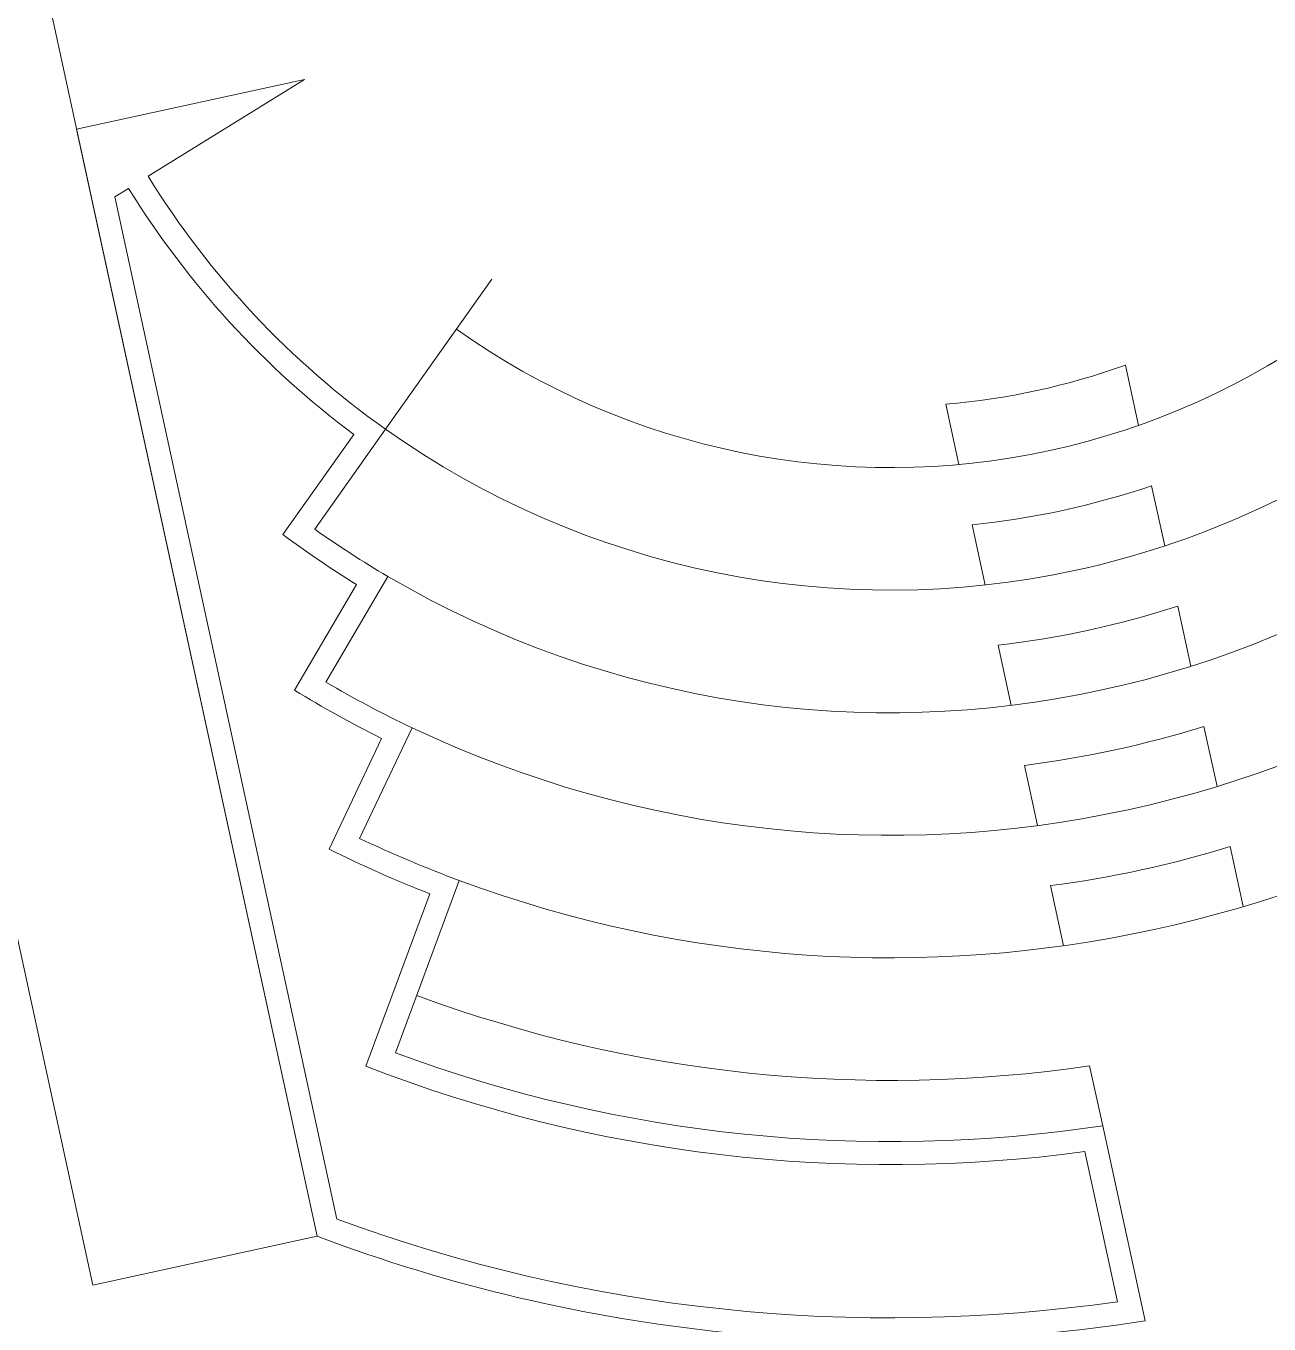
# Model space of a CAD drawing. Header units: millimetres. Extents: x -395 to 1008, y 9 to 692.
# Drawn here: x -332.75 to -324.63, y 33.41 to 41.88 of the extents above; entities that cross this region are included whole.
import ezdxf

# ---------------------------------------------------------------- set-up
doc = ezdxf.new("R2010")
doc.units = ezdxf.units.MM
doc.header["$LTSCALE"] = 0.1
doc.header["$MEASUREMENT"] = 0
doc.layers.add('.10 ultra fina', color=240, linetype='Continuous', lineweight=5)

# ---------------------------------------------------------------- blocks, each defined once
blk = doc.blocks.new('etwew')
at = {"layer": '.10 ultra fina', "color": 240, "lineweight": 5}
for p, q in [((362.3534, 94.0715), (360.4634, 102.7636)), ((360.7821, 101.2978), (362.2697, 101.6213)), ((362.2697, 101.6213), (361.2492, 100.99)), ((362.3534, 94.0715), (360.7821, 101.2978)), ((361.0318, 100.8556), (361.1216, 100.9111)), ((362.4826, 94.1834), (361.0318, 100.8556)), ((363.4939, 100.3177), (362.7998, 99.3388)), ((367.6307, 99.758), (367.7164, 99.3639)), ((366.4581, 99.503), (366.5438, 99.1089)), ((362.7998, 99.3388), (362.337, 98.6862)), ((362.5918, 99.3048), (362.1289, 98.652)), ((367.802, 98.9703), (367.8875, 98.5771)), ((366.6294, 98.7153), (366.7149, 98.3221)), ((362.8135, 98.3787), (362.4094, 97.6882)), ((362.6091, 98.3265), (362.2049, 97.6359)), ((367.9729, 98.1842), (368.0583, 97.7915)), ((366.8003, 97.9292), (366.8857, 97.5366)), ((362.9725, 97.3908), (362.6301, 96.6678)), ((368.1436, 97.3991), (368.2289, 97.0068)), ((362.7734, 97.3208), (362.431, 96.5977)), ((366.971, 97.1441), (367.0563, 96.7518)), ((360.23, 96.7773), (360.8877, 93.7528)), ((368.3141, 96.615), (368.3994, 96.2227)), ((363.2814, 96.3935), (362.8643, 95.2684)), ((367.1415, 96.36), (367.2268, 95.9677)), ((363.0891, 96.3063), (362.6719, 95.181)), ((367.3972, 95.184), (367.4824, 94.7923)), ((367.4824, 94.7923), (367.7591, 93.5197)), ((367.3655, 94.6241), (367.5786, 93.6441)), ((360.8877, 93.7528), (362.3534, 94.0715))]:
    blk.add_line(p, q, dxfattribs=at)
for centre, radius, start, end in [((366.0968, 103.9885), 4.9, 234.66061, 329.87452), ((366.0968, 103.9885), 5.7, 234.66061, 329.87452), ((366.0968, 103.9885), 5.7, 211.73879, 234.66061), ((366.0968, 103.9885), 5.85, 211.73879, 233.19133), ((366.0968, 103.9885), 6.5, 239.66061, 324.87452), ((366.0968, 103.9885), 4.5, 274.60531, 289.92982), ((366.0968, 103.9885), 7.3, 244.66061, 319.87452), ((366.0968, 103.9885), 5.3, 275.76732, 288.76782), ((366.0968, 103.9885), 6.65, 233.36812, 238.36812), ((366.0968, 103.9885), 6.5, 234.66061, 239.66061), ((366.0968, 103.9885), 8.1, 249.66061, 314.87452), ((366.0968, 103.9885), 6.1, 276.62279, 287.91235), ((366.0968, 103.9885), 7.45, 238.50693, 243.50693), ((366.0968, 103.9885), 7.3, 239.66061, 244.66061), ((366.0968, 103.9885), 6.9, 277.27903, 287.25611), ((366.0968, 103.9885), 8.25, 243.61882, 248.61882), ((366.0968, 103.9885), 8.1, 244.66061, 249.66061), ((366.2673, 103.2044), 6.9, 277.27903, 287.25611), ((366.0968, 103.9885), 8.9, 249.66061, 278.402), ((366.0968, 103.9885), 9.3, 249.66061, 278.5685), ((366.0968, 103.9885), 9.45, 248.75112, 277.7155), ((366.0968, 103.9885), 10.45, 249.76614, 278.15189), ((366.0968, 103.9885), 10.6, 249.32023, 279.02268)]:
    blk.add_arc(centre, radius, start, end, dxfattribs=at)

msp = doc.modelspace()

# ---------------------------------------------------------------- block references
at = {"layer": '.10 ultra fina', "color": 240, "lineweight": 5}
msp.add_blockref('etwew', (-693.1998, -60.0867), dxfattribs=at)

doc.saveas('drawing.dxf')
